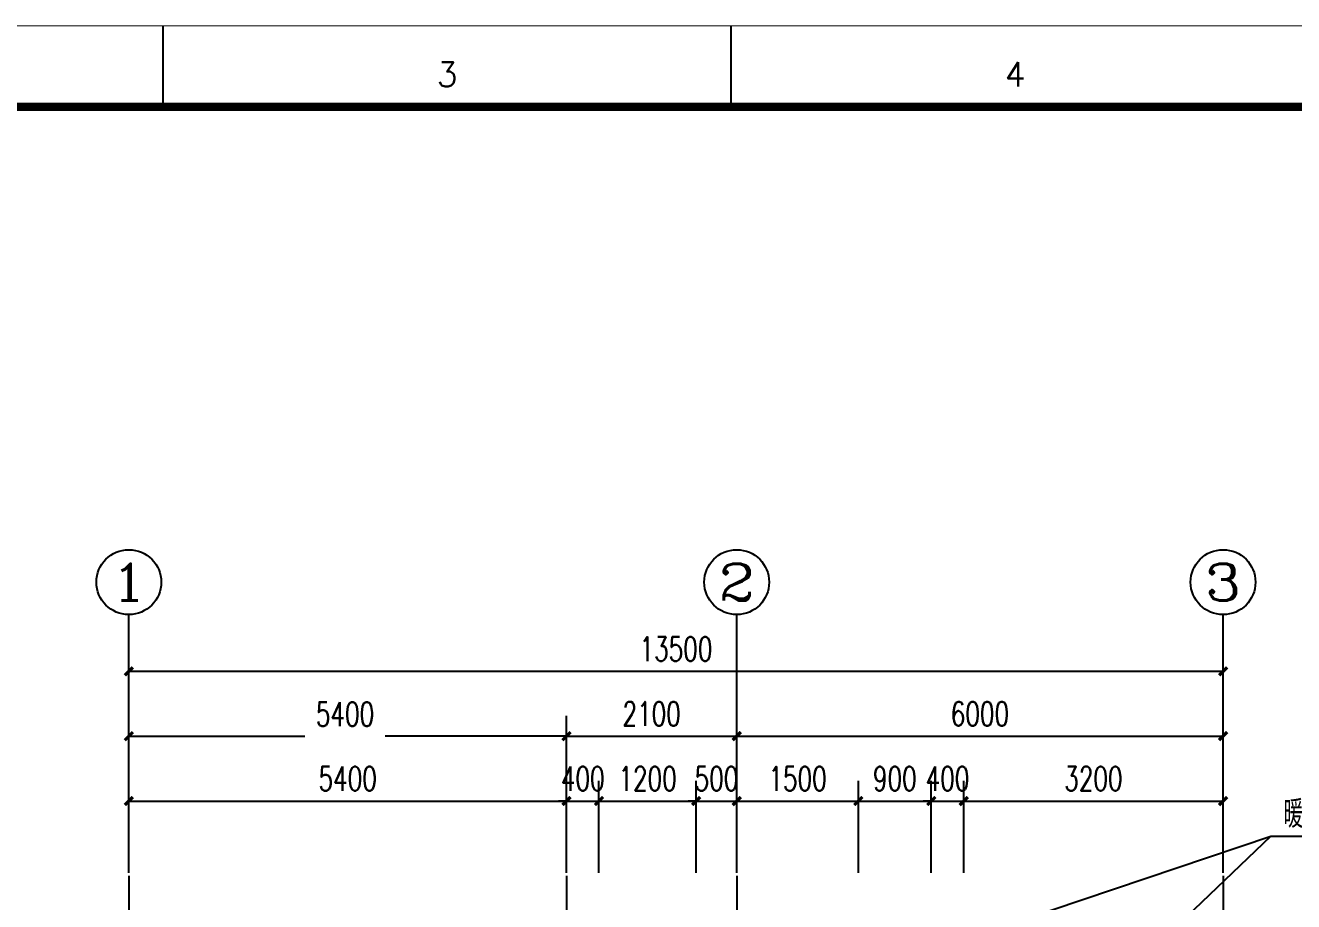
# Model space of a CAD drawing. Header units: millimetres. Extents: x 172649 to 472543, y 238332 to 449264.
# Drawn here: x 306735 to 322382, y 329515 to 340324 of the extents above; entities that cross this region are included whole.
import ezdxf
from ezdxf.enums import TextEntityAlignment as Align

# ---------------------------------------------------------------- set-up
doc = ezdxf.new("R2010")
doc.units = ezdxf.units.MM
doc.header["$LTSCALE"] = 1000
doc.linetypes.add('CENTER', pattern=[2, 1.25, -0.25, 0.25, -0.25])
doc.linetypes.add('DOTE', pattern=[2.42, 2, -0.2, 0.02, -0.2])
for name, color, linetype in [('AXIS', 3, 'Continuous'), ('AXIS_TEXT', 7, 'Continuous'), ('DIM_LEAD', 3, 'Continuous'), ('DOTE', 1, 'CENTER'), ('PUB_TEXT', 7, 'Continuous')]:
    doc.layers.add(name, color=color, linetype=linetype)
doc.styles.add('_TCH_AXIS', font='COMPLEX', dxfattribs={"bigfont": 'GBCBIG'})
doc.styles.add('_TCH_DIM', font='SIMPLEX', dxfattribs={"bigfont": 'GBCBIG'})
doc.styles.add('_TCH_DIM_T3', font='SIMPLEX', dxfattribs={"width": 0.705882, "bigfont": 'GBCBIG'})
doc.styles.get("Standard").update_dxf_attribs({"font": 'txt', "bigfont": 'gbcbig.shx'})
doc.dimstyles.new('_TCH_ARCH&&100', dxfattribs={"dimtxt": 297.5, "dimasz": 100, "dimexe": 250, "dimexo": 300, "dimgap": 126.25, "dimtad": 1, "dimdec": 0, "dimzin": 0, "dimdsep": 46, "dimtxsty": '_TCH_DIM_T3', "dimblk": 'ARCHTICK', "dimcen": 0.09, "dimclrt": 7, "dimazin": 2, "dimtfac": 1, "dimtdec": 0, "dimtix": 1, "dimtmove": 2, "dimatfit": 3, "dimfxl": 1, "dimtolj": 1, "dimtzin": 0, "dimarcsym": 0})

# ---------------------------------------------------------------- blocks, each defined once
blk = doc.blocks.new('GEDI_WK_A1')
at = {"color": 3}
for p, q in [((140.17, 584), (140.17, 594)), ((210.25, 584), (210.25, 594))]:
    blk.add_line(p, q, dxfattribs=at)
for points, const_width in [([(0, 0), (841, 0), (841, 594), (0, 594)], 0.1), ([(25, 10), (831, 10), (831, 584), (25, 584)], 1)]:
    blk.add_lwpolyline(points, close=True, dxfattribs=dict(at, const_width=const_width))
for s, p in [('3', (175.21, 588)), ('4', (245.29, 588))]:
    blk.add_text(s, height=3, dxfattribs=at).set_placement(p, align=Align.MIDDLE)
blk = doc.blocks.new('_ArchTick')
at = {"color": 0, "linetype": 'ByBlock', "const_width": 0.4}
blk.add_lwpolyline([(-0.5, -0.5), (0.5, 0.5)], dxfattribs=at)
blk = doc.blocks.new('*D273')
at = {"layer": 'AXIS', "color": 0, "lineweight": -2}
for p, q in [((308012, 329872), (308012, 331006)), ((313412, 329872), (313412, 331006)), ((308012, 330756), (313412, 330756))]:
    blk.add_line(p, q, dxfattribs=at)
at = {"layer": 'DEFPOINTS', "color": 0}
for p in [(313412, 330756), (308012, 329572), (313412, 329572)]:
    blk.add_point(p, dxfattribs=at)
at = {"layer": 'AXIS', "color": 0, "lineweight": -2, "xscale": 100, "yscale": 100, "zscale": 100, "rotation": 180}
blk.add_blockref('_ArchTick', (308012, 330756), dxfattribs=at)
at = {"layer": 'AXIS', "color": 0, "lineweight": -2, "xscale": 100, "yscale": 100, "zscale": 100}
blk.add_blockref('_ArchTick', (313412, 330756), dxfattribs=at)
at = {"layer": 'AXIS', "color": 7, "insert": (310712, 331031), "char_height": 297.5, "attachment_point": 5, "style": '_TCH_DIM_T3'}
blk.add_mtext('\\A1;5400', dxfattribs=at)
blk = doc.blocks.new('*D274')
at = {"layer": 'AXIS', "color": 0, "lineweight": -2}
for p, q in [((313412, 329872), (313412, 331006)), ((313812, 329872), (313812, 331006)), ((313412, 330756), (313312, 330756)), ((313412, 330756), (313812, 330756)), ((313812, 330756), (313912, 330756))]:
    blk.add_line(p, q, dxfattribs=at)
at = {"layer": 'DEFPOINTS', "color": 0}
for p in [(313812, 330756), (313412, 329572), (313812, 329572)]:
    blk.add_point(p, dxfattribs=at)
at = {"layer": 'AXIS', "color": 0, "lineweight": -2, "xscale": 100, "yscale": 100, "zscale": 100}
blk.add_blockref('_ArchTick', (313412, 330756), dxfattribs=at)
at = {"layer": 'AXIS', "color": 0, "lineweight": -2, "xscale": 100, "yscale": 100, "zscale": 100, "rotation": 180}
blk.add_blockref('_ArchTick', (313812, 330756), dxfattribs=at)
at = {"layer": 'AXIS', "color": 7, "insert": (313612, 331031), "char_height": 297.5, "attachment_point": 5, "style": '_TCH_DIM_T3'}
blk.add_mtext('\\A1;400', dxfattribs=at)
blk = doc.blocks.new('*D275')
at = {"layer": 'AXIS', "color": 0, "lineweight": -2}
for p, q in [((313812, 329872), (313812, 331006)), ((315012, 329872), (315012, 331006)), ((313812, 330756), (315012, 330756))]:
    blk.add_line(p, q, dxfattribs=at)
at = {"layer": 'DEFPOINTS', "color": 0}
for p in [(315012, 330756), (313812, 329572), (315012, 329572)]:
    blk.add_point(p, dxfattribs=at)
at = {"layer": 'AXIS', "color": 0, "lineweight": -2, "xscale": 100, "yscale": 100, "zscale": 100, "rotation": 180}
blk.add_blockref('_ArchTick', (313812, 330756), dxfattribs=at)
at = {"layer": 'AXIS', "color": 0, "lineweight": -2, "xscale": 100, "yscale": 100, "zscale": 100}
blk.add_blockref('_ArchTick', (315012, 330756), dxfattribs=at)
at = {"layer": 'AXIS', "color": 7, "insert": (314412, 331031), "char_height": 297.5, "attachment_point": 5, "style": '_TCH_DIM_T3'}
blk.add_mtext('\\A1;1200', dxfattribs=at)
blk = doc.blocks.new('*D276')
at = {"layer": 'AXIS', "color": 0, "lineweight": -2}
for p, q in [((315012, 329872), (315012, 331006)), ((315512, 329872), (315512, 331006)), ((315012, 330756), (314912, 330756)), ((315012, 330756), (315512, 330756)), ((315512, 330756), (315612, 330756))]:
    blk.add_line(p, q, dxfattribs=at)
at = {"layer": 'DEFPOINTS', "color": 0}
for p in [(315512, 330756), (315012, 329572), (315512, 329572)]:
    blk.add_point(p, dxfattribs=at)
at = {"layer": 'AXIS', "color": 0, "lineweight": -2, "xscale": 100, "yscale": 100, "zscale": 100}
blk.add_blockref('_ArchTick', (315012, 330756), dxfattribs=at)
at = {"layer": 'AXIS', "color": 0, "lineweight": -2, "xscale": 100, "yscale": 100, "zscale": 100, "rotation": 180}
blk.add_blockref('_ArchTick', (315512, 330756), dxfattribs=at)
at = {"layer": 'AXIS', "color": 7, "insert": (315262, 331031), "char_height": 297.5, "attachment_point": 5, "style": '_TCH_DIM_T3'}
blk.add_mtext('\\A1;500', dxfattribs=at)
blk = doc.blocks.new('*D277')
at = {"layer": 'AXIS', "color": 0, "lineweight": -2}
for p, q in [((315512, 329872), (315512, 331006)), ((317012, 329872), (317012, 331006)), ((315512, 330756), (317012, 330756))]:
    blk.add_line(p, q, dxfattribs=at)
at = {"layer": 'DEFPOINTS', "color": 0}
for p in [(317012, 330756), (315512, 329572), (317012, 329572)]:
    blk.add_point(p, dxfattribs=at)
at = {"layer": 'AXIS', "color": 0, "lineweight": -2, "xscale": 100, "yscale": 100, "zscale": 100, "rotation": 180}
blk.add_blockref('_ArchTick', (315512, 330756), dxfattribs=at)
at = {"layer": 'AXIS', "color": 0, "lineweight": -2, "xscale": 100, "yscale": 100, "zscale": 100}
blk.add_blockref('_ArchTick', (317012, 330756), dxfattribs=at)
at = {"layer": 'AXIS', "color": 7, "insert": (316262, 331031), "char_height": 297.5, "attachment_point": 5, "style": '_TCH_DIM_T3'}
blk.add_mtext('\\A1;1500', dxfattribs=at)
blk = doc.blocks.new('*D278')
at = {"layer": 'AXIS', "color": 0, "lineweight": -2}
for p, q in [((317012, 329872), (317012, 331006)), ((317912, 329872), (317912, 331006)), ((317012, 330756), (317912, 330756))]:
    blk.add_line(p, q, dxfattribs=at)
at = {"layer": 'DEFPOINTS', "color": 0}
for p in [(317912, 330756), (317012, 329572), (317912, 329572)]:
    blk.add_point(p, dxfattribs=at)
at = {"layer": 'AXIS', "color": 0, "lineweight": -2, "xscale": 100, "yscale": 100, "zscale": 100, "rotation": 180}
blk.add_blockref('_ArchTick', (317012, 330756), dxfattribs=at)
at = {"layer": 'AXIS', "color": 0, "lineweight": -2, "xscale": 100, "yscale": 100, "zscale": 100}
blk.add_blockref('_ArchTick', (317912, 330756), dxfattribs=at)
at = {"layer": 'AXIS', "color": 7, "insert": (317462, 331031), "char_height": 297.5, "attachment_point": 5, "style": '_TCH_DIM_T3'}
blk.add_mtext('\\A1;900', dxfattribs=at)
blk = doc.blocks.new('*D279')
at = {"layer": 'AXIS', "color": 0, "lineweight": -2}
for p, q in [((317912, 329872), (317912, 331006)), ((318312, 329872), (318312, 331006)), ((317912, 330756), (317812, 330756)), ((317912, 330756), (318312, 330756)), ((318312, 330756), (318412, 330756))]:
    blk.add_line(p, q, dxfattribs=at)
at = {"layer": 'DEFPOINTS', "color": 0}
for p in [(318312, 330756), (317912, 329572), (318312, 329572)]:
    blk.add_point(p, dxfattribs=at)
at = {"layer": 'AXIS', "color": 0, "lineweight": -2, "xscale": 100, "yscale": 100, "zscale": 100}
blk.add_blockref('_ArchTick', (317912, 330756), dxfattribs=at)
at = {"layer": 'AXIS', "color": 0, "lineweight": -2, "xscale": 100, "yscale": 100, "zscale": 100, "rotation": 180}
blk.add_blockref('_ArchTick', (318312, 330756), dxfattribs=at)
at = {"layer": 'AXIS', "color": 7, "insert": (318112, 331031), "char_height": 297.5, "attachment_point": 5, "style": '_TCH_DIM_T3'}
blk.add_mtext('\\A1;400', dxfattribs=at)
blk = doc.blocks.new('*D280')
at = {"layer": 'AXIS', "color": 0, "lineweight": -2}
for p, q in [((318312, 329872), (318312, 331006)), ((321512, 329872), (321512, 331006)), ((318312, 330756), (321512, 330756))]:
    blk.add_line(p, q, dxfattribs=at)
at = {"layer": 'DEFPOINTS', "color": 0}
for p in [(321512, 330756), (318312, 329572), (321512, 329572)]:
    blk.add_point(p, dxfattribs=at)
at = {"layer": 'AXIS', "color": 0, "lineweight": -2, "xscale": 100, "yscale": 100, "zscale": 100, "rotation": 180}
blk.add_blockref('_ArchTick', (318312, 330756), dxfattribs=at)
at = {"layer": 'AXIS', "color": 0, "lineweight": -2, "xscale": 100, "yscale": 100, "zscale": 100}
blk.add_blockref('_ArchTick', (321512, 330756), dxfattribs=at)
at = {"layer": 'AXIS', "color": 7, "insert": (319912, 331031), "char_height": 297.5, "attachment_point": 5, "style": '_TCH_DIM_T3'}
blk.add_mtext('\\A1;3200', dxfattribs=at)
blk = doc.blocks.new('*D281')
at = {"layer": 'AXIS', "color": 0, "lineweight": -2}
for p, q in [((308012, 330672), (308012, 331806)), ((313412, 330672), (313412, 331806)), ((308012, 331556), (310183, 331556)), ((313412, 331556), (311176, 331556))]:
    blk.add_line(p, q, dxfattribs=at)
at = {"layer": 'DEFPOINTS', "color": 0}
for p in [(313412, 331556), (308012, 330372), (313412, 330372)]:
    blk.add_point(p, dxfattribs=at)
at = {"layer": 'AXIS', "color": 0, "lineweight": -2, "xscale": 100, "yscale": 100, "zscale": 100, "rotation": 180}
blk.add_blockref('_ArchTick', (308012, 331556), dxfattribs=at)
at = {"layer": 'AXIS', "color": 0, "lineweight": -2, "xscale": 100, "yscale": 100, "zscale": 100}
blk.add_blockref('_ArchTick', (313412, 331556), dxfattribs=at)
at = {"layer": 'AXIS', "color": 7, "insert": (310679, 331828), "char_height": 297.5, "attachment_point": 5, "style": '_TCH_DIM_T3'}
blk.add_mtext('\\A1;5400', dxfattribs=at)
blk = doc.blocks.new('*D282')
at = {"layer": 'AXIS', "color": 0, "lineweight": -2}
for p, q in [((313412, 330672), (313412, 331806)), ((315512, 330672), (315512, 331806)), ((313412, 331556), (315512, 331556))]:
    blk.add_line(p, q, dxfattribs=at)
at = {"layer": 'DEFPOINTS', "color": 0}
for p in [(315512, 331556), (313412, 330372), (315512, 330372)]:
    blk.add_point(p, dxfattribs=at)
at = {"layer": 'AXIS', "color": 0, "lineweight": -2, "xscale": 100, "yscale": 100, "zscale": 100, "rotation": 180}
blk.add_blockref('_ArchTick', (313412, 331556), dxfattribs=at)
at = {"layer": 'AXIS', "color": 0, "lineweight": -2, "xscale": 100, "yscale": 100, "zscale": 100}
blk.add_blockref('_ArchTick', (315512, 331556), dxfattribs=at)
at = {"layer": 'AXIS', "color": 7, "insert": (314462, 331831), "char_height": 297.5, "attachment_point": 5, "style": '_TCH_DIM_T3'}
blk.add_mtext('\\A1;2100', dxfattribs=at)
blk = doc.blocks.new('*D283')
at = {"layer": 'AXIS', "color": 0, "lineweight": -2}
for p, q in [((315512, 330672), (315512, 331806)), ((321512, 330672), (321512, 331806)), ((315512, 331556), (321512, 331556))]:
    blk.add_line(p, q, dxfattribs=at)
at = {"layer": 'DEFPOINTS', "color": 0}
for p in [(321512, 331556), (315512, 330372), (321512, 330372)]:
    blk.add_point(p, dxfattribs=at)
at = {"layer": 'AXIS', "color": 0, "lineweight": -2, "xscale": 100, "yscale": 100, "zscale": 100, "rotation": 180}
blk.add_blockref('_ArchTick', (315512, 331556), dxfattribs=at)
at = {"layer": 'AXIS', "color": 0, "lineweight": -2, "xscale": 100, "yscale": 100, "zscale": 100}
blk.add_blockref('_ArchTick', (321512, 331556), dxfattribs=at)
at = {"layer": 'AXIS', "color": 7, "insert": (318512, 331831), "char_height": 297.5, "attachment_point": 5, "style": '_TCH_DIM_T3'}
blk.add_mtext('\\A1;6000', dxfattribs=at)
blk = doc.blocks.new('*D284')
at = {"layer": 'AXIS', "color": 0, "lineweight": -2}
for p, q in [((308012, 330894), (308012, 332606)), ((321512, 330894), (321512, 332606)), ((308012, 332356), (321512, 332356))]:
    blk.add_line(p, q, dxfattribs=at)
at = {"layer": 'DEFPOINTS', "color": 0}
for p in [(321512, 332356), (308012, 330594), (321512, 330594)]:
    blk.add_point(p, dxfattribs=at)
at = {"layer": 'AXIS', "color": 0, "lineweight": -2, "xscale": 100, "yscale": 100, "zscale": 100, "rotation": 180}
blk.add_blockref('_ArchTick', (308012, 332356), dxfattribs=at)
at = {"layer": 'AXIS', "color": 0, "lineweight": -2, "xscale": 100, "yscale": 100, "zscale": 100}
blk.add_blockref('_ArchTick', (321512, 332356), dxfattribs=at)
at = {"layer": 'AXIS', "color": 7, "insert": (314762, 332631), "char_height": 297.5, "attachment_point": 5, "style": '_TCH_DIM_T3'}
blk.add_mtext('\\A1;13500', dxfattribs=at)

msp = doc.modelspace()

# ---------------------------------------------------------------- linework, layer by layer
at = {"layer": 'AXIS'}
for p, q in [((308011.8, 330593.6), (308011.8, 333055.9)), ((315511.8, 330593.6), (315511.8, 333055.9)), ((321511.8, 330593.6), (321511.8, 333055.9))]:
    msp.add_line(p, q, dxfattribs=at)
for centre in [(308011.8, 333455.9), (315511.8, 333455.9), (321511.8, 333455.9)]:
    msp.add_circle(centre, 400, dxfattribs=at)
at = {"layer": 'DIM_LEAD'}
for p, q in [((316444.9, 328421.5), (322099.9, 330320.7)), ((316444.9, 328421.5), (322099.9, 330320.7)), ((320106.9, 328420.1), (322099.9, 330320.7)), ((322099.9, 330320.7), (324549, 330320.7))]:
    msp.add_line(p, q, dxfattribs=at)
at = {"layer": 'DOTE', "linetype": 'DOTE'}
for p, q in [((308011.8, 329833.7), (308011.8, 295696.2)), ((313411.8, 329833.7), (313411.8, 326022.7)), ((315511.8, 329833.7), (315511.8, 295696.2)), ((321511.8, 329833.7), (321511.8, 295696.2))]:
    msp.add_line(p, q, dxfattribs=at)

# ---------------------------------------------------------------- block references
at = {"xscale": 100, "yscale": 100, "zscale": 100}
msp.add_blockref('GEDI_WK_A1', (294417.3, 280919.4), dxfattribs=at)

# ---------------------------------------------------------------- texts
at = {"layer": 'AXIS_TEXT', "style": '_TCH_AXIS'}
for s, width, p, p2 in [('1', 2.333333, (307785.5, 333229.7), (308238, 333229.7)), ('2', 1.5, (315285.5, 333229.7), (315738, 333229.7)), ('3', 1.5, (321285.5, 333229.7), (321738, 333229.7))]:
    msp.add_text(s, height=452.5, dxfattribs=dict(at, width=width)).set_placement(p, p2, align=Align.FIT)
at = {"layer": 'PUB_TEXT', "style": '_TCH_DIM'}
msp.add_text('暖通开孔', height=337.59, dxfattribs=at).set_placement((322256, 330425.7))

# ---------------------------------------------------------------- dimensions: what is measured, and where the dimension line sits
at = {"layer": 'AXIS'}
for p1, p2, distance, text, picture, middle in [((308011.8, 330593.6), (321511.8, 330593.6), 1762.3, '13500', '*D284', (314761.8, 332630.9)), ((313411.8, 330372.1), (315511.8, 330372.1), 1183.9, '2100', '*D282', (314461.8, 331830.9)), ((315511.8, 330372.1), (321511.8, 330372.1), 1183.9, '6000', '*D283', (318511.8, 331830.9)), ((308011.8, 329572.1), (313411.8, 329572.1), 1183.9, '5400', '*D273', (310711.8, 331030.9)), ((313411.8, 329572.1), (313811.8, 329572.1), 1183.9, '400', '*D274', (313611.8, 331030.9)), ((313811.8, 329572.1), (315011.8, 329572.1), 1183.9, '1200', '*D275', (314411.8, 331030.9)), ((315011.8, 329572.1), (315511.8, 329572.1), 1183.9, '500', '*D276', (315261.8, 331030.9)), ((315511.8, 329572.1), (317011.7, 329572.1), 1183.9, '1500', '*D277', (316261.7, 331030.9)), ((317011.7, 329572.1), (317911.7, 329572.1), 1183.9, '900', '*D278', (317461.7, 331030.9)), ((317911.7, 329572.1), (318311.8, 329572.1), 1183.9, '400', '*D279', (318111.7, 331030.9)), ((318311.8, 329572.1), (321511.8, 329572.1), 1183.9, '3200', '*D280', (319911.8, 331030.9))]:
    dim = msp.add_aligned_dim(p1=p1, p2=p2, distance=distance, text=text, dimstyle='_TCH_ARCH&&100', dxfattribs=at)
    dim.commit()
    dim.dimension.update_dxf_attribs({"geometry": picture, "text_midpoint": middle})
dim = msp.add_linear_dim(base=(313411.8, 331555.9), p1=(308011.8, 330372.1), p2=(313411.8, 330372.1), angle=0, text='5400', dimstyle='_TCH_ARCH&&100', dxfattribs=at)
dim.commit()
dim.dimension.update_dxf_attribs({"geometry": '*D281', "text_midpoint": (310679.4, 331828.2), "dimtype": 129})

doc.saveas('drawing.dxf')
